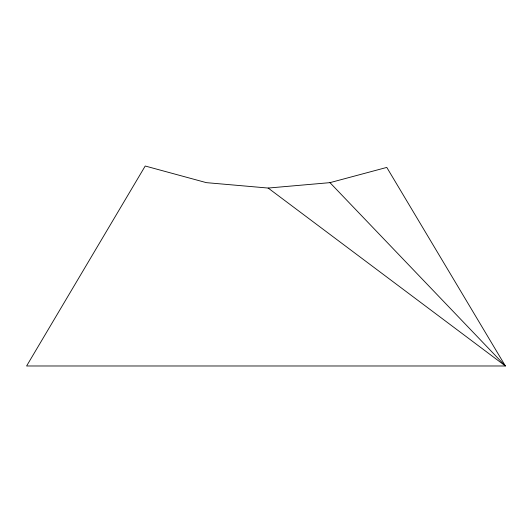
<?xml version="1.0" encoding="UTF-8"?>
<svg xmlns="http://www.w3.org/2000/svg" width="532" height="532" viewBox="0 0 532 532"><rect width="100%" height="100%" fill="white"/><g stroke="black" fill="none" stroke-linecap="round" stroke-linejoin="round"><path stroke-width="0.8" d="M329.96 182.649L386.784 167.42L505.4 365.983L26.6 365.983L145.216 166.017L206.369 182.649L268.161 188.055L329.96 182.649L505.4 365.983L268.161 188.055"/></g></svg>
